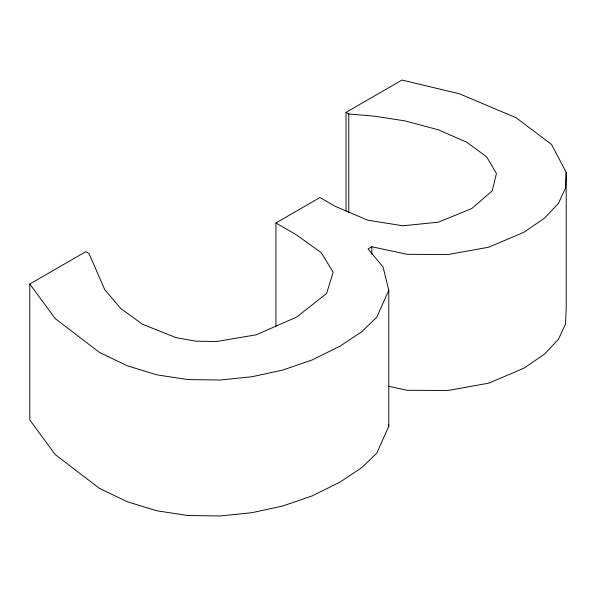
<?xml version="1.0" encoding="UTF-8"?>
<svg xmlns="http://www.w3.org/2000/svg" width="596" height="596" viewBox="0 0 596 596"><rect width="100%" height="100%" fill="white"/><g stroke="black" fill="none" stroke-linecap="round" stroke-linejoin="round"><path stroke-width="0.89" d="M346.023 211.081L346.023 112.376L402.009 80.05L459.613 93.848L516.233 117.807L551.538 144.47L566.2 172.393L565.5 188.224L558.392 203.43L544.617 218.076L523.929 232.254L488.608 247.251L447.916 254.544L407.202 254.328L371.815 246.766L368.097 248.912L383.072 267.06L388.793 290.274L388.793 426.229L376.791 453.154L361.943 467.525L339.832 482.216L312.133 495.909L282.646 506.041L251.907 512.694L220.46 515.95L188.045 515.54L156.89 510.802L127.239 501.728L99.346 488.31L55.264 454.584L29.8 419.964L29.8 284.016L85.794 251.691L89.02 253.553L104.687 289.567L120.802 308.519L142.481 324.254L175.939 337.597L195.756 341.18L216.452 341.53L256.273 334.796L296.681 317.065L326.548 293.56L333.186 272.268L321.229 252.644L295.541 234.288L275.918 222.964L275.918 326.317M388.793 290.274L376.791 317.206L361.943 331.57L339.832 346.269L312.133 359.962L282.646 370.094L251.907 376.739L220.46 380.002L188.045 379.592L156.89 374.854L127.239 365.78L99.346 352.355L55.264 318.629L29.8 284.016M275.918 222.964L319.963 197.529L335.205 206.328L367.702 220.185L402.859 225.78L438.321 222.196L471.727 208.548L492.251 190.832L496.438 173.481L486.597 156.77L466.631 142.176L438.246 129.772L404.751 120.854L374.333 116.16L348.794 113.978L346.023 112.376M388.145 386.208L407.202 390.276L447.916 390.499L488.608 383.198L523.929 368.201L544.617 354.024L558.392 339.377L565.5 324.179L566.2 308.341L566.2 172.393M388.354 424.441L388.793 426.229M371.815 246.766L371.815 254.216M348.794 113.978L348.794 212.683"/></g></svg>
